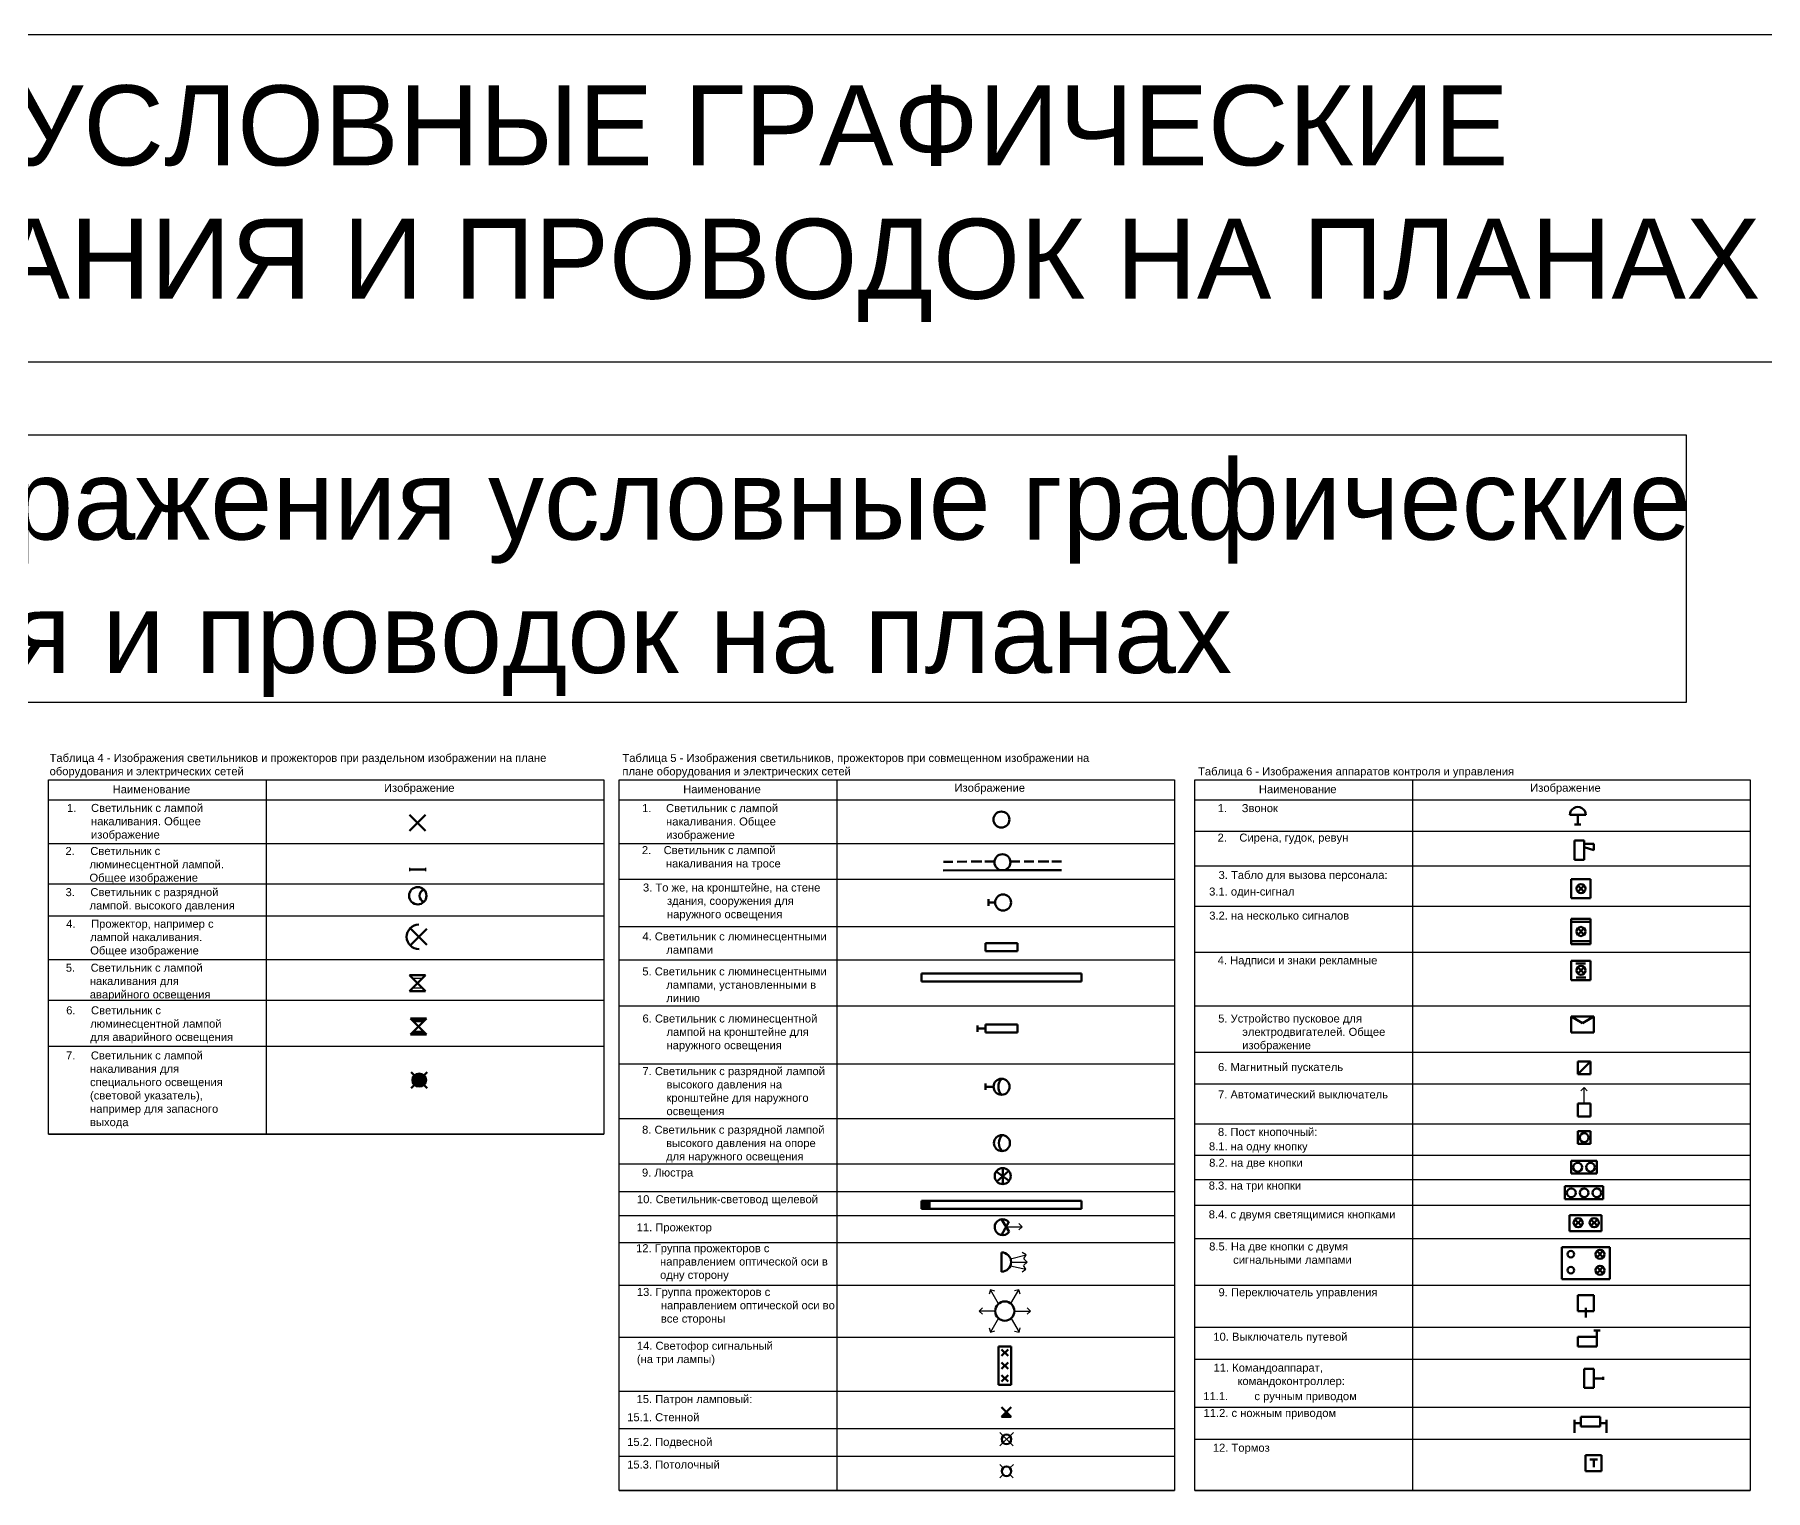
# Model space of a CAD drawing. Header units: millimetres. Extents: x 1769 to 3443, y 1381 to 2353.
# Drawn here: x 2315 to 2856, y 1898 to 2353 of the extents above; entities that cross this region are included whole.
import ezdxf

# ---------------------------------------------------------------- set-up
doc = ezdxf.new("R2010")
doc.units = ezdxf.units.MM
doc.linetypes.add('ACAD_ISO02W100', pattern=[15, 12, -3])
doc.layers.add('Штриховая', color=7, linetype='ACAD_ISO02W100', lineweight=100)
doc.styles.get("Standard").update_dxf_attribs({"font": 'arial.ttf'})

msp = doc.modelspace()

# ---------------------------------------------------------------- hatches: boundary and pattern name
at = {"lineweight": 30, "true_color": 0x000000}
h = msp.add_hatch(color=18, dxfattribs=at)
h.set_gradient(color2=(0, 0, 0), tint=1)
h.paths.add_polyline_path([(2436.74, 2044.92), (2437.74, 2045.92), (2432.74, 2045.92), (2433.74, 2044.92)])
h.paths.add_polyline_path([(2437.74, 2040.92), (2436.74, 2041.92), (2433.74, 2041.92), (2432.74, 2040.92)])
h = msp.add_hatch(color=18, dxfattribs=at)
h.set_gradient(color2=(0, 0, 0), tint=1)
h.paths.add_polyline_path([(2437.09, 2028.24, 0.414214), (2433.92, 2028.24), (2435.51, 2026.65)])
h.paths.add_polyline_path([(2433.92, 2028.24, 0.198912), (2433.27, 2026.65, 0.198912), (2433.92, 2025.06), (2435.51, 2026.65)])
h.paths.add_polyline_path([(2435.51, 2026.65), (2433.92, 2025.06, 0.414214), (2437.09, 2025.06)])
h.paths.add_polyline_path([(2437.75, 2026.65, 0.198912), (2437.09, 2028.24), (2435.51, 2026.65), (2437.09, 2025.06, 0.198912)])
h = msp.add_hatch()
h.set_pattern_fill('ANGLE', color=256)
h.set_pattern_definition([(0, (-683.602, -0.808), (0, 6.985), [5.08, -1.905]), (90, (-683.602, -0.808), (-6.985, 4e-16), [5.08, -1.905])])
h.paths.add_polyline_path([(2411.65, 2011.74, -0.010761), (2411.78, 2011.51), (2412.04, 2011.51, 0.584546)])
h.paths.add_polyline_path([(2411.78, 2011.51, 0.010761), (2411.65, 2011.74, 0.262191), (2411.52, 2011.51, 0.267949), (2411.65, 2011.29)])
h.paths.add_polyline_path([(2411.78, 2011.51), (2411.65, 2011.29, 0.262191), (2411.91, 2011.29, 0.010761)])
h.paths.add_polyline_path([(2412.04, 2011.51), (2411.78, 2011.51, -0.010761), (2411.91, 2011.29, 0.273724)])
h = msp.add_hatch()
h.set_pattern_fill('ANGLE', color=256)
h.set_pattern_definition([(0, (-564.516, 65.4206), (0, 6.985), [5.08, -1.905]), (90, (-564.516, 65.4206), (-6.985, 4e-16), [5.08, -1.905])])
h.paths.add_polyline_path([(2412.64, 1989.21, 1), (2412.12, 1989.21, 1)])
at = {"lineweight": 100, "true_color": 0x000000}
h = msp.add_hatch(color=18, dxfattribs=at)
h.set_gradient(color2=(0, 0, 0), tint=1)
h.paths.add_polyline_path([(2592.48, 1986.47), (2594.98, 1986.47), (2594.98, 1987.47), (2594.98, 1988.97), (2592.48, 1988.97)])
h = msp.add_hatch(color=18, dxfattribs=at)
h.set_gradient(color2=(0, 0, 0), tint=1)
h.paths.add_polyline_path([(2617.48, 1921.47), (2620.48, 1921.47), (2618.98, 1922.97)])

# ---------------------------------------------------------------- linework, layer by layer
at = {"color": 18, "true_color": 0x000000}
for p, q in [((2387.73, 2120.47), (2387.73, 2009.74)), ((2566, 2120.5), (2566, 1898.47)), ((2745.87, 2120.5), (2745.87, 1898.47)), ((2319.73, 2114.22), (2493.24, 2114.22)), ((2498, 2114.25), (2671.5, 2114.25)), ((2677.87, 2114.25), (2851.38, 2114.25)), ((2851.38, 2104.3), (2677.87, 2104.3)), ((2493.23, 2100.44), (2319.73, 2100.44)), ((2671.5, 2100.47), (2498, 2100.47)), ((2851.38, 2093.47), (2677.87, 2093.47)), ((2493.24, 2087.89), (2319.73, 2087.89)), ((2671.5, 2089.28), (2498, 2089.28)), ((2493.24, 2077.85), (2319.73, 2077.85)), ((2851.38, 2080.93), (2677.87, 2080.93)), ((2671.5, 2074.56), (2498, 2074.56)), ((2851.38, 2066.5), (2677.87, 2066.5)), ((2493.24, 2064.26), (2319.73, 2064.26)), ((2671.5, 2064.15), (2498, 2064.15)), ((2493.24, 2051.47), (2319.73, 2051.47)), ((2671.5, 2049.78), (2498, 2049.78)), ((2851.38, 2049.78), (2677.87, 2049.78)), ((2493.24, 2037.18), (2319.73, 2037.18)), ((2851.38, 2035.25), (2677.87, 2035.25)), ((2498, 2031.78), (2671.5, 2031.78)), ((2851.38, 2025.34), (2677.87, 2025.34)), ((2498, 2014.67), (2671.5, 2014.67)), ((2851.38, 2012.85), (2677.87, 2012.85)), ((2319.71, 2009.74), (2493.21, 2009.74)), ((2851.38, 2003.07), (2677.87, 2003.07)), ((2498, 2000.44), (2671.5, 2000.44)), ((2851.38, 1995.47), (2677.87, 1995.47)), ((2498, 1991.86), (2671.5, 1991.86)), ((2851.38, 1987.47), (2677.87, 1987.47)), ((2498, 1984.32), (2671.5, 1984.32)), ((2498, 1975.94), (2671.5, 1975.94)), ((2851.38, 1977.08), (2677.87, 1977.08)), ((2498, 1962.57), (2671.5, 1962.57)), ((2677.87, 1962.57), (2851.38, 1962.57)), ((2677.87, 1949.42), (2851.38, 1949.42)), ((2498, 1946.35), (2671.5, 1946.35)), ((2677.87, 1939.47), (2851.38, 1939.47)), ((2498, 1929.47), (2671.5, 1929.47)), ((2677.87, 1924.47), (2851.38, 1924.47)), ((2498, 1917.76), (2671.5, 1917.76)), ((2677.87, 1914.47), (2851.38, 1914.47)), ((2498, 1909.15), (2671.5, 1909.15)), ((2498, 1898.47), (2671.5, 1898.47)), ((2677.87, 1898.47), (2851.38, 1898.47))]:
    msp.add_line(p, q, dxfattribs=at)
at = {"color": 18, "lineweight": 100, "true_color": 0x000000}
for p, q in [((2432.48, 2109.47), (2437.48, 2104.47)), ((2437.48, 2109.47), (2432.48, 2104.47)), ((2795, 2109.47), (2800, 2109.47)), ((2797.5, 2109.47), (2797.5, 2106.47)), ((2796.5, 2106.47), (2798.5, 2106.47)), ((2796.48, 2101.47), (2799.48, 2101.47)), ((2796.48, 2095.47), (2796.48, 2101.47)), ((2799.48, 2101.47), (2799.48, 2095.47)), ((2799.48, 2100.47), (2802.48, 2100.47)), ((2802.48, 2098.47), (2799.48, 2099.47)), ((2802.48, 2100.47), (2802.48, 2098.47)), ((2799.48, 2095.47), (2796.48, 2095.47)), ((2432.48, 2092.47), (2437.48, 2092.47)), ((2599.23, 2092.16), (2617.73, 2092.19)), ((2617.73, 2092.19), (2636.23, 2092.22)), ((2795.48, 2089.47), (2801.48, 2089.47)), ((2795.48, 2083.47), (2795.48, 2089.47)), ((2797.48, 2087.47), (2799.48, 2085.47)), ((2799.48, 2087.47), (2797.48, 2085.47)), ((2801.48, 2089.47), (2801.48, 2083.47)), ((2613.43, 2083.13), (2613.43, 2081.13)), ((2615.43, 2082.13), (2613.43, 2082.13)), ((2801.48, 2083.47), (2795.48, 2083.47)), ((2795.48, 2076.07), (2795.48, 2077.07)), ((2795.48, 2077.07), (2801.48, 2077.07)), ((2801.48, 2077.07), (2801.48, 2076.07)), ((2432.93, 2073.91), (2437.93, 2068.91)), ((2437.93, 2073.91), (2432.93, 2068.91)), ((2795.48, 2076.07), (2801.48, 2076.07)), ((2795.48, 2070.07), (2795.48, 2076.07)), ((2797.48, 2074.07), (2799.48, 2072.07)), ((2799.48, 2074.07), (2797.48, 2072.07)), ((2801.48, 2076.07), (2801.48, 2070.07)), ((2612.48, 2069.47), (2622.48, 2069.47)), ((2612.48, 2069.47), (2612.48, 2066.97)), ((2612.48, 2066.97), (2622.48, 2066.97)), ((2622.48, 2069.47), (2622.48, 2066.97)), ((2801.48, 2070.07), (2795.48, 2070.07)), ((2795.48, 2070.07), (2795.48, 2069.07)), ((2795.48, 2069.07), (2801.48, 2069.07)), ((2801.48, 2069.07), (2801.48, 2070.07)), ((2795.48, 2063.9), (2801.48, 2063.9)), ((2795.48, 2057.9), (2795.48, 2063.9)), ((2796.94, 2063.12), (2799.94, 2063.12)), ((2797.48, 2061.9), (2799.48, 2059.9)), ((2799.48, 2061.9), (2797.48, 2059.9)), ((2801.48, 2063.9), (2801.48, 2057.9)), ((2432.48, 2059.47), (2437.48, 2054.47)), ((2437.48, 2059.47), (2432.48, 2054.47)), ((2432.48, 2059.47), (2437.48, 2059.47)), ((2592.48, 2059.97), (2642.48, 2059.97)), ((2592.48, 2059.97), (2592.48, 2057.47)), ((2592.48, 2057.47), (2642.48, 2057.47)), ((2642.48, 2059.97), (2642.48, 2057.47)), ((2801.48, 2057.9), (2795.48, 2057.9)), ((2796.98, 2058.7), (2799.98, 2058.7)), ((2432.48, 2054.47), (2437.48, 2054.47)), ((2432.74, 2045.92), (2437.74, 2040.92)), ((2437.74, 2045.92), (2432.74, 2040.92)), ((2432.74, 2045.92), (2437.74, 2045.92)), ((2795.48, 2046.47), (2802.48, 2046.47)), ((2795.48, 2041.47), (2795.48, 2046.47)), ((2795.48, 2046.47), (2798.98, 2044.45)), ((2798.98, 2044.45), (2802.48, 2046.47)), ((2802.48, 2046.47), (2802.48, 2041.47)), ((2432.74, 2040.92), (2437.74, 2040.92)), ((2609.98, 2043.72), (2609.98, 2041.72)), ((2612.48, 2042.72), (2609.98, 2042.72)), ((2612.48, 2043.97), (2622.48, 2043.97)), ((2612.48, 2043.97), (2612.48, 2041.47)), ((2612.48, 2041.47), (2622.48, 2041.47)), ((2622.48, 2043.97), (2622.48, 2041.47)), ((2802.48, 2041.47), (2795.48, 2041.47)), ((2433.01, 2029.15), (2438.01, 2024.15)), ((2438.01, 2029.15), (2433.01, 2024.15)), ((2797.48, 2032.47), (2801.48, 2032.47)), ((2797.48, 2028.47), (2797.48, 2032.47)), ((2797.48, 2028.47), (2801.48, 2032.47)), ((2801.48, 2028.47), (2797.48, 2028.47)), ((2801.48, 2032.47), (2801.48, 2028.47)), ((2612.47, 2025.58), (2612.47, 2023.58)), ((2614.97, 2024.58), (2612.47, 2024.58)), ((2797.48, 2019.3), (2801.48, 2019.3)), ((2797.48, 2015.3), (2797.48, 2019.3)), ((2801.48, 2019.3), (2801.48, 2015.3)), ((2801.48, 2015.3), (2797.48, 2015.3)), ((2797.48, 2010.71), (2801.48, 2010.71)), ((2797.48, 2006.71), (2797.48, 2010.71)), ((2801.48, 2006.71), (2797.48, 2006.71)), ((2801.48, 2010.71), (2801.48, 2006.71)), ((2795.48, 2001.47), (2799.48, 2001.47)), ((2795.48, 1997.47), (2795.48, 2001.47)), ((2799.48, 2001.47), (2803.48, 2001.47)), ((2803.48, 2001.47), (2803.48, 1997.47)), ((2619.87, 1995.22), (2615.78, 1998.11)), ((2615.94, 1995.01), (2619.7, 1998.31)), ((2617.82, 1999.16), (2617.82, 1994.16)), ((2799.48, 1997.47), (2795.48, 1997.47)), ((2803.48, 1997.47), (2799.48, 1997.47)), ((2793.48, 1993.47), (2797.48, 1993.47)), ((2793.48, 1989.47), (2793.48, 1993.47)), ((2797.48, 1993.47), (2801.48, 1993.47)), ((2801.48, 1993.47), (2805.48, 1993.47)), ((2805.48, 1993.47), (2805.48, 1989.47)), ((2592.48, 1988.97), (2642.48, 1988.97)), ((2592.48, 1988.97), (2592.48, 1986.47)), ((2592.48, 1986.47), (2642.48, 1986.47)), ((2594.98, 1987.47), (2594.98, 1988.97)), ((2594.98, 1986.47), (2594.98, 1987.47)), ((2642.48, 1988.97), (2642.48, 1986.47)), ((2797.48, 1989.47), (2793.48, 1989.47)), ((2801.48, 1989.47), (2797.48, 1989.47)), ((2805.48, 1989.47), (2801.48, 1989.47)), ((2619.86, 1979.25), (2617.46, 1983.16)), ((2617.46, 1978.2), (2619.69, 1982.33)), ((2794.95, 1984.47), (2804.95, 1984.47)), ((2794.95, 1979.47), (2794.95, 1984.47)), ((2804.95, 1979.47), (2794.95, 1979.47)), ((2796.63, 1983.1), (2798.63, 1981.1)), ((2798.63, 1983.1), (2796.63, 1981.1)), ((2801.63, 1983.1), (2803.63, 1981.1)), ((2803.63, 1983.1), (2801.63, 1981.1)), ((2804.95, 1984.47), (2804.95, 1979.47)), ((2792.48, 1974.47), (2807.48, 1974.47)), ((2792.48, 1964.47), (2792.48, 1974.47)), ((2807.48, 1974.47), (2807.48, 1964.47)), ((2617.46, 1972.8), (2617.46, 1966.8)), ((2803.42, 1971.26), (2805.42, 1973.26)), ((2803.42, 1973.26), (2805.42, 1971.26)), ((2807.48, 1964.47), (2792.48, 1964.47)), ((2803.42, 1966.26), (2805.42, 1968.26)), ((2803.42, 1968.26), (2805.42, 1966.26)), ((2797.48, 1959.47), (2802.48, 1959.47)), ((2797.48, 1954.47), (2797.48, 1959.47)), ((2802.48, 1959.47), (2802.48, 1954.47)), ((2802.48, 1954.47), (2797.48, 1954.47)), ((2799.98, 1955.47), (2799.98, 1952.47)), ((2803.48, 1948.47), (2802.48, 1948.47)), ((2803.48, 1948.47), (2803.48, 1943.47)), ((2803.48, 1948.47), (2804.48, 1948.47)), ((2616.48, 1943.47), (2620.48, 1943.47)), ((2616.48, 1931.47), (2616.48, 1943.47)), ((2617.48, 1942.47), (2619.48, 1940.47)), ((2619.48, 1942.47), (2617.48, 1940.47)), ((2620.48, 1943.47), (2620.48, 1931.47)), ((2797.48, 1946.47), (2803.48, 1946.47)), ((2797.48, 1943.47), (2797.48, 1946.47)), ((2803.48, 1943.47), (2797.48, 1943.47)), ((2617.48, 1938.47), (2619.48, 1936.47)), ((2619.48, 1938.47), (2617.48, 1936.47)), ((2799.48, 1936.47), (2802.48, 1936.47)), ((2799.48, 1930.47), (2799.48, 1936.47)), ((2802.48, 1936.47), (2802.48, 1930.47)), ((2620.48, 1931.47), (2616.48, 1931.47)), ((2617.48, 1934.47), (2619.48, 1932.47)), ((2619.48, 1934.47), (2617.48, 1932.47)), ((2802.48, 1933.47), (2805.48, 1933.47)), ((2805.48, 1933.97), (2805.48, 1932.97)), ((2802.48, 1930.47), (2799.48, 1930.47)), ((2617.48, 1921.47), (2620.48, 1924.47)), ((2620.48, 1921.47), (2617.48, 1924.47)), ((2617.48, 1921.47), (2620.48, 1921.47)), ((2796.48, 1920.47), (2796.48, 1916.47)), ((2798.48, 1921.47), (2804.48, 1921.47)), ((2798.48, 1918.47), (2798.48, 1921.47)), ((2804.48, 1921.47), (2804.48, 1918.47)), ((2806.48, 1920.47), (2806.48, 1916.47)), ((2798.48, 1919.47), (2796.48, 1919.47)), ((2804.48, 1918.47), (2798.48, 1918.47)), ((2804.48, 1919.47), (2806.48, 1919.47)), ((2799.93, 1909.47), (2804.93, 1909.47)), ((2799.93, 1904.47), (2799.93, 1909.47)), ((2804.93, 1909.47), (2804.93, 1904.47)), ((2804.93, 1904.47), (2799.93, 1904.47)), ((2801.24, 1908.09), (2803.71, 1908.09)), ((2802.48, 1908.09), (2802.48, 1905.77))]:
    msp.add_line(p, q, dxfattribs=at)
at = {"color": 18, "lineweight": 30, "true_color": 0x000000}
for p, q in [((2432.48, 2092.97), (2432.48, 2091.97)), ((2437.48, 2092.97), (2437.48, 2091.97)), ((2433.48, 2058.47), (2436.48, 2058.47)), ((2433.48, 2055.47), (2436.48, 2055.47)), ((2433.74, 2044.92), (2436.74, 2044.92)), ((2433.74, 2041.92), (2436.74, 2041.92)), ((2616.94, 1912.37), (2621.16, 1916.53)), ((2621.13, 1912.34), (2616.96, 1916.56)), ((2618.01, 1905.53), (2616.96, 1906.58)), ((2620.09, 1905.5), (2621.16, 1906.56)), ((2616.94, 1902.39), (2617.96, 1903.4)), ((2621.13, 1902.36), (2620.09, 1903.4))]:
    msp.add_line(p, q, dxfattribs=at)
at = {"color": 18, "lineweight": 25, "true_color": 0x000000}
for p, q in [((2799.48, 2024.3), (2798.48, 2023.3)), ((2799.48, 2019.3), (2799.48, 2024.3)), ((2800.48, 2023.3), (2799.48, 2024.3)), ((2618.89, 1980.83), (2623.89, 1980.83)), ((2623.89, 1980.83), (2622.89, 1981.83)), ((2622.89, 1979.83), (2623.89, 1980.83)), ((2620.22, 1968.61), (2625.1, 1967.53)), ((2620.28, 1970.85), (2625.12, 1972.07)), ((2620.46, 1969.8), (2625.46, 1969.8)), ((2625.12, 1972.07), (2623.91, 1972.79)), ((2625.1, 1967.53), (2624.34, 1968.72)), ((2624.4, 1970.85), (2625.12, 1972.07)), ((2625.46, 1969.8), (2624.46, 1970.8)), ((2624.46, 1968.8), (2625.46, 1969.8)), ((2623.91, 1966.77), (2625.1, 1967.53)), ((2614.01, 1961.09), (2613.64, 1959.72)), ((2616.51, 1956.75), (2614.01, 1961.09)), ((2615.37, 1960.72), (2614.01, 1961.09)), ((2620.39, 1956.81), (2622.89, 1961.14)), ((2622.89, 1961.14), (2621.52, 1960.77)), ((2623.26, 1959.77), (2622.89, 1961.14)), ((2611.48, 1955.49), (2610.48, 1954.49)), ((2615.48, 1954.49), (2610.48, 1954.49)), ((2610.48, 1954.49), (2611.48, 1953.49)), ((2616.51, 1952.23), (2614.01, 1947.9)), ((2620.43, 1952.22), (2622.93, 1947.89)), ((2621.48, 1954.49), (2626.48, 1954.49)), ((2626.48, 1954.49), (2625.48, 1955.49)), ((2625.48, 1953.49), (2626.48, 1954.49)), ((2613.64, 1949.27), (2614.01, 1947.9)), ((2614.01, 1947.9), (2615.37, 1948.27)), ((2621.56, 1948.25), (2622.93, 1947.89)), ((2622.93, 1947.89), (2623.3, 1949.25))]:
    msp.add_line(p, q, dxfattribs=at)
at = {"color": 18, "true_color": 0x000000}
for points in [[(1912.28, 2353.27), (2888.06, 2353.27), (2888.06, 2250.97), (1912.28, 2250.97)], [(1952.22, 2228.22), (2831.4, 2228.22), (2831.4, 2144.62), (1952.22, 2144.62)], [(2319.73, 2120.47), (2493.24, 2120.47), (2493.24, 2009.74), (2319.73, 2009.74)], [(2498, 2120.5), (2671.5, 2120.5), (2671.5, 1898.47), (2498, 1898.47)], [(2677.87, 2120.5), (2851.38, 2120.5), (2851.38, 1898.47), (2677.87, 1898.47)]]:
    msp.add_lwpolyline(points, close=True, dxfattribs=at)
at = {"color": 18, "lineweight": 100, "true_color": 0x000000}
for centre, radius in [((2617.41, 2108.05), 2.5), ((2617.73, 2094.69), 2.5), ((2798.48, 2086.47), 1.41), ((2435.06, 2084.24), 2.73), ((2617.93, 2082.13), 2.5), ((2798.48, 2073.07), 1.41), ((2798.48, 2060.9), 1.41), ((2617.47, 2024.58), 2.5), ((2617.6, 2006.98), 2.5), ((2799.48, 2008.66), 1.38), ((2617.82, 1996.66), 2.5), ((2797.48, 1999.42), 1.38), ((2801.48, 1999.42), 1.38), ((2795.48, 1991.42), 1.38), ((2799.48, 1991.42), 1.38), ((2803.48, 1991.42), 1.38), ((2797.63, 1982.1), 1.41), ((2802.63, 1982.1), 1.41), ((2795.36, 1972.26), 1.02), ((2804.42, 1972.26), 1.41), ((2804.42, 1967.26), 1.41), ((2795.36, 1967.26), 1.02), ((2618.48, 1954.49), 3), ((2619.02, 1914.43), 1.5), ((2619.02, 1904.45), 1.5)]:
    msp.add_circle(centre, radius, dxfattribs=at)
at = {"color": 18, "lineweight": 30, "true_color": 0x000000}
msp.add_circle((2435.51, 2026.65), 2.24, dxfattribs=at)
at = {"color": 18, "lineweight": 100, "true_color": 0x000000}
for centre, radius, start, end in [((2797.5, 2109.47), 2.5, 359.9999, 180.0001), ((2437.79, 2084.24), 2.15, 113.1259, 246.8734), ((2435.43, 2071.41), 3.84, 90.7433, 270.7433), ((2619.97, 2024.57), 3.5, 134.2259, 225.3991), ((2620.1, 2006.98), 3.5, 134.2259, 225.3991), ((2617.81, 1980.68), 2.5, 41.1964, 324.9837), ((2617.46, 1969.8), 3, 270, 90)]:
    msp.add_arc(centre, radius, start, end, dxfattribs=at)
at = {"layer": 'Штриховая', "color": 18, "lineweight": 100, "true_color": 0x000000}
for p, q in [((2599.29, 2094.87), (2602.29, 2094.88)), ((2603.6, 2094.88), (2606.6, 2094.89)), ((2608, 2094.89), (2611.33, 2094.9)), ((2612.24, 2094.9), (2615.24, 2094.91)), ((2620.22, 2094.93), (2623.22, 2094.93)), ((2624.52, 2094.94), (2627.52, 2094.95)), ((2628.92, 2094.95), (2632.25, 2094.96)), ((2633.16, 2094.96), (2636.16, 2094.97))]:
    msp.add_line(p, q, dxfattribs=at)

# ---------------------------------------------------------------- texts
at = {"color": 18, "true_color": 0x000000, "attachment_point": 1}
for s, width, gutter_width, insert, char_height in [('\\pi195.65453;ИЗОБРАЖЕНИЯ УСЛОВНЫЕ ГРАФИЧЕСКИЕ \\P\\pi113.78208;ЭЛЕКТРООБОРУДОВАНИЯ И ПРОВОДОК НА ПЛАНАХ', 1137.9666, 125, (1829.05, 2337.42), 25), ('ГОСТ 21.614-88 Изображения условные графические\\P электрооборудования и проводок на планах', 6862.284, 125, (1958.15, 2220.52), 25), ('Таблица 4 - Изображения светильников и прожекторов при раздельном изображении на плане оборудования и электрических сетей', 172.6853, 12.5, (2320.03, 2128.56), 2.5), ('Таблица 5 - Изображения светильников, прожекторов при совмещенном изображении на плане оборудования и электрических сетей', 151.9998, 12.5, (2499, 2128.54), 2.5), ('Таблица 6 - Изображения аппаратов контроля и управления', 151.9998, 12.5, (2678.87, 2124.35), 2.5), ('Наименование', 56.3975, 12.5, (2339.73, 2118.75), 2.5), ('Изображение', 56.3975, 12.5, (2424.5, 2119.2), 2.5), ('Наименование', 56.3975, 12.5, (2518, 2118.78), 2.5), ('Изображение', 56.3975, 12.5, (2602.76, 2119.23), 2.5), ('Наименование', 56.3975, 12.5, (2697.87, 2118.78), 2.5), ('Изображение', 56.3975, 12.5, (2782.64, 2119.23), 2.5), ('\\pi-7.5,l10,t10;1.^IСветильник с лампой накаливания. Общее изображение', 56.3975, 12.5, (2322.97, 2112.93), 2.5), ('\\pi-7.5,l10,t10;1.^IСветильник с лампой накаливания. Общее изображение', 65.606, 12.5, (2502.64, 2112.86), 2.5), ('\\pi-7.5,l10,t10;1.^IЗвонок', 65.606, 12.5, (2682.51, 2112.86), 2.5), ('\\pi-7.5,l10,t10;2.    Сирена, гудок, ревун', 56.3975, 12.5, (2682.47, 2103.66), 2.5), ('\\pi-7.5,l10,t10;2.     Светильник с люминесцентной лампой. Общее изображение', 56.3975, 12.5, (2322.48, 2099.47), 2.5), ('\\pi-7.5,l10,t10;2.    Светильник с лампой накаливания на тросе', 56.3975, 12.5, (2502.59, 2099.75), 2.5), ('\\pi-7.5,l10,t10;3. То же, на кронштейне, на стене здания, сооружения для наружного освещения', 64.3296, 12.5, (2502.93, 2088.06), 2.5), ('\\pi-7.5,l10,t10;3. Табло для вызова персонала:', 64.3296, 12.5, (2682.77, 2091.98), 2.5), ('\\pi-7.5,l10,t10;3.     Светильник с разрядной лампой. высокого давления', 56.3975, 12.5, (2322.51, 2086.62), 2.5), ('\\pi-7.5,l10,t10;3.1. один-сигнал', 64.3296, 12.5, (2679.83, 2086.8), 2.5), ('\\pi-7.5,l10,t10;4.     Прожектор, например с лампой накаливания. Общее изображение', 56.3975, 12.5, (2322.72, 2076.74), 2.5), ('\\pi-7.5,l10,t10;3.2. на несколько сигналов', 64.3296, 12.5, (2679.86, 2079.29), 2.5), ('\\pi-7.5,l10,t10;4. Светильник с люминесцентными лампами', 64.3296, 12.5, (2502.74, 2072.79), 2.5), ('\\pi-7.5,l10,t10;5.     Светильник с лампой накаливания для аварийного освещения', 56.3975, 12.5, (2322.59, 2063.01), 2.5), ('\\pi-7.5,l10,t10;5. Светильник с люминесцентными лампами, установленными в линию', 64.3296, 12.5, (2502.73, 2061.85), 2.5), ('\\pi-7.5,l10,t10;4. Надписи и знаки рекламные', 64.3296, 12.5, (2682.49, 2065.33), 2.5), ('\\pi-7.5,l10,t10;6.     Светильник с люминесцентной лампой для аварийного освещения', 56.3975, 12.5, (2322.71, 2049.7), 2.5), ('\\pi-7.5,l10,t10;6. Светильник с люминесцентной лампой на кронштейне для наружного освещения', 64.3296, 12.5, (2502.78, 2047.14), 2.5), ('\\pi-7.5,l10,t10;5. Устройство пусковое для электродвигателей. Общее изображение', 64.3296, 12.5, (2682.65, 2047.14), 2.5), ('\\pi-7.5,l10,t10;7.     Светильник с лампой накаливания для специального освещения (световой указатель), например для запасного выхода', 56.3975, 12.5, (2322.66, 2035.6), 2.5), ('\\pi-7.5,l10,t10;7. Светильник с разрядной лампой высокого давления на кронштейне для наружного освещения', 63.2319, 12.5, (2502.77, 2030.7), 2.5), ('\\pi-7.5,l10,t10;6. Магнитный пускатель', 64.3296, 12.5, (2682.61, 2031.99), 2.5), ('\\pi-7.5,l10,t10;7. Автоматический выключатель', 64.3296, 12.5, (2682.6, 2023.4), 2.5), ('\\pi-7.5,l10,t10;8. Светильник с разрядной лампой высокого давления на опоре для наружного освещения', 63.2319, 12.5, (2502.65, 2012.4), 2.5), ('\\pi-7.5,l10,t10;8. Пост кнопочный:', 64.3296, 12.5, (2682.58, 2011.71), 2.5), ('\\pi-7.5,l10,t10;8.1. на одну кнопку', 64.3296, 12.5, (2679.77, 2007.21), 2.5), ('\\pi-7.5,l10,t10;8.2. на две кнопки', 64.3296, 12.5, (2679.83, 2002.08), 2.5), ('\\pi-7.5,l10,t10;9. Люстра', 63.2319, 12.5, (2502.61, 1999.02), 2.5), ('\\pi-7.5,l10,t10;10. Светильник-световод щелевой', 63.2319, 12.5, (2501.05, 1990.68), 2.5), ('\\pi-7.5,l10,t10;8.3. на три кнопки', 64.3296, 12.5, (2679.7, 1994.96), 2.5), ('\\pi-7.5,l10,t10;8.4. с двумя светящимися кнопками', 64.3296, 12.5, (2679.7, 1985.95), 2.5), ('\\pi-7.5,l10,t10;11. Прожектор', 63.2319, 12.5, (2500.96, 1981.9), 2.5), ('\\pi-7.5,l10,t10;12. Группа прожекторов с направлением оптической оси в одну сторону', 66.6514, 12.5, (2500.77, 1975.38), 2.5), ('\\pi-7.5,l10,t10;8.5. На две кнопки с двумя сигнальными лампами', 64.3296, 12.5, (2679.83, 1975.92), 2.5), ('\\pi-7.5,l10,t10;13. Группа прожекторов с направлением оптической оси во все стороны', 65.5511, 12.5, (2501.02, 1961.72), 2.5), ('\\pi-7.5,l10,t10;9. Переключатель управления', 64.3296, 12.5, (2682.76, 1961.63), 2.5), ('\\pi-7.5,l10,t10;10. Выключатель путевой', 64.3296, 12.5, (2681.14, 1947.73), 2.5), ('\\pi-7.5,l10,t10;14. Светофор сигнальный \\P(на три лампы)', 87.5746, 12.5, (2501.02, 1944.91), 2.5), ('\\pi-7.5,l10,t10;11. Командоаппарат, командоконтроллер:', 64.3296, 12.5, (2681.2, 1938.06), 2.5), ('\\pi-7.5,l10,t10;15. Патрон ламповый:', 87.5746, 12.5, (2500.93, 1928.26), 2.5), ('\\pi-7.5,l12.5,t12.5;11.1.^I с ручным приводом', 64.3296, 12.5, (2675.5, 1929.16), 2.5), ('\\pi-7.5,l10,t10;15.1. Стенной', 87.5746, 12.5, (2498, 1922.58), 2.5), ('\\pi-7.5,l12.5,t12.5;11.2. с ножным приводом', 64.3296, 12.5, (2675.58, 1923.9), 2.5), ('\\pi-7.5,l10,t10;15.2. Подвесной', 87.5746, 12.5, (2498, 1914.87), 2.5), ('\\pi-7.5,l12.5,t12.5;12. Тормоз', 64.3296, 12.5, (2678.48, 1913.05), 2.5), ('\\pi-7.5,l10,t10;15.3. Потолочный', 87.5746, 12.5, (2497.99, 1907.8), 2.5)]:
    msp.add_mtext_dynamic_manual_height_columns(s, width=width, gutter_width=gutter_width, heights=[0], dxfattribs=dict(at, insert=insert, char_height=char_height))

doc.saveas('drawing.dxf')
